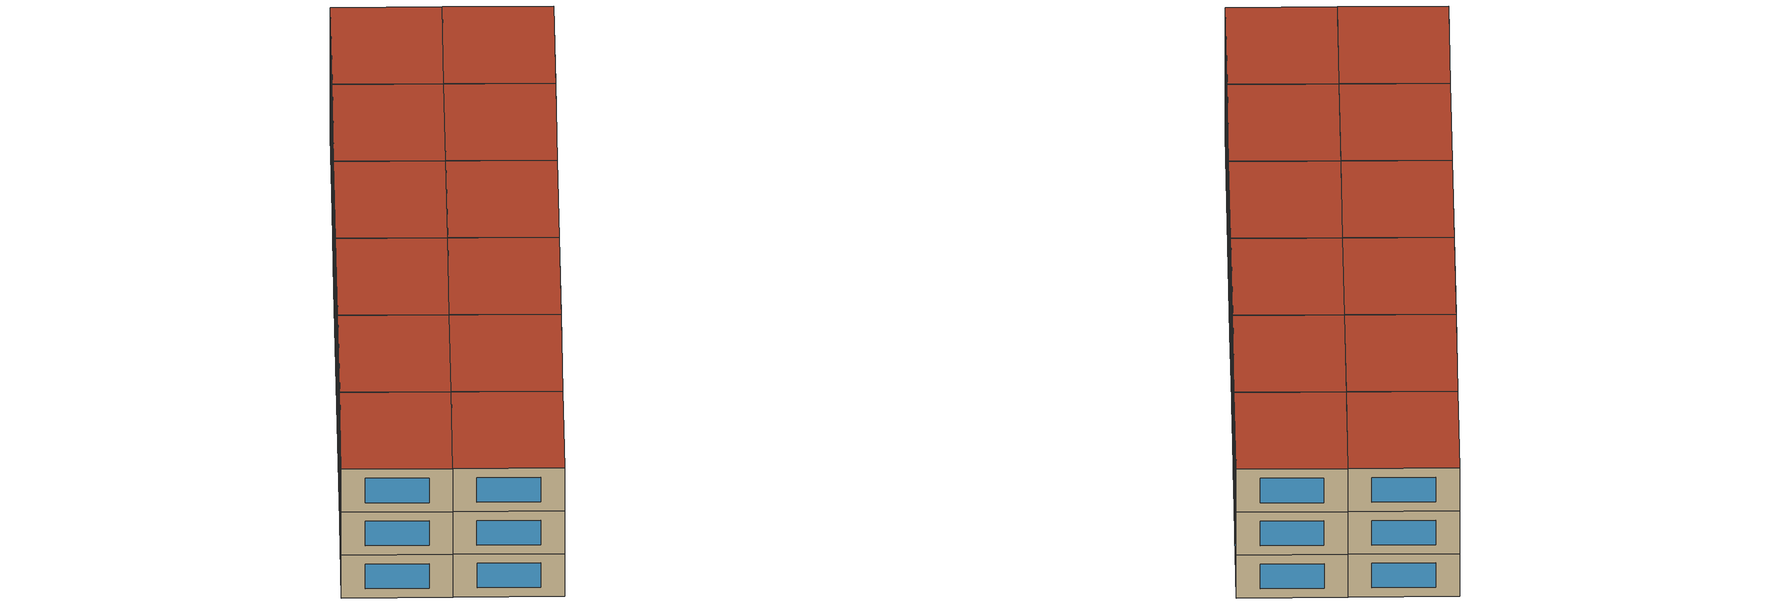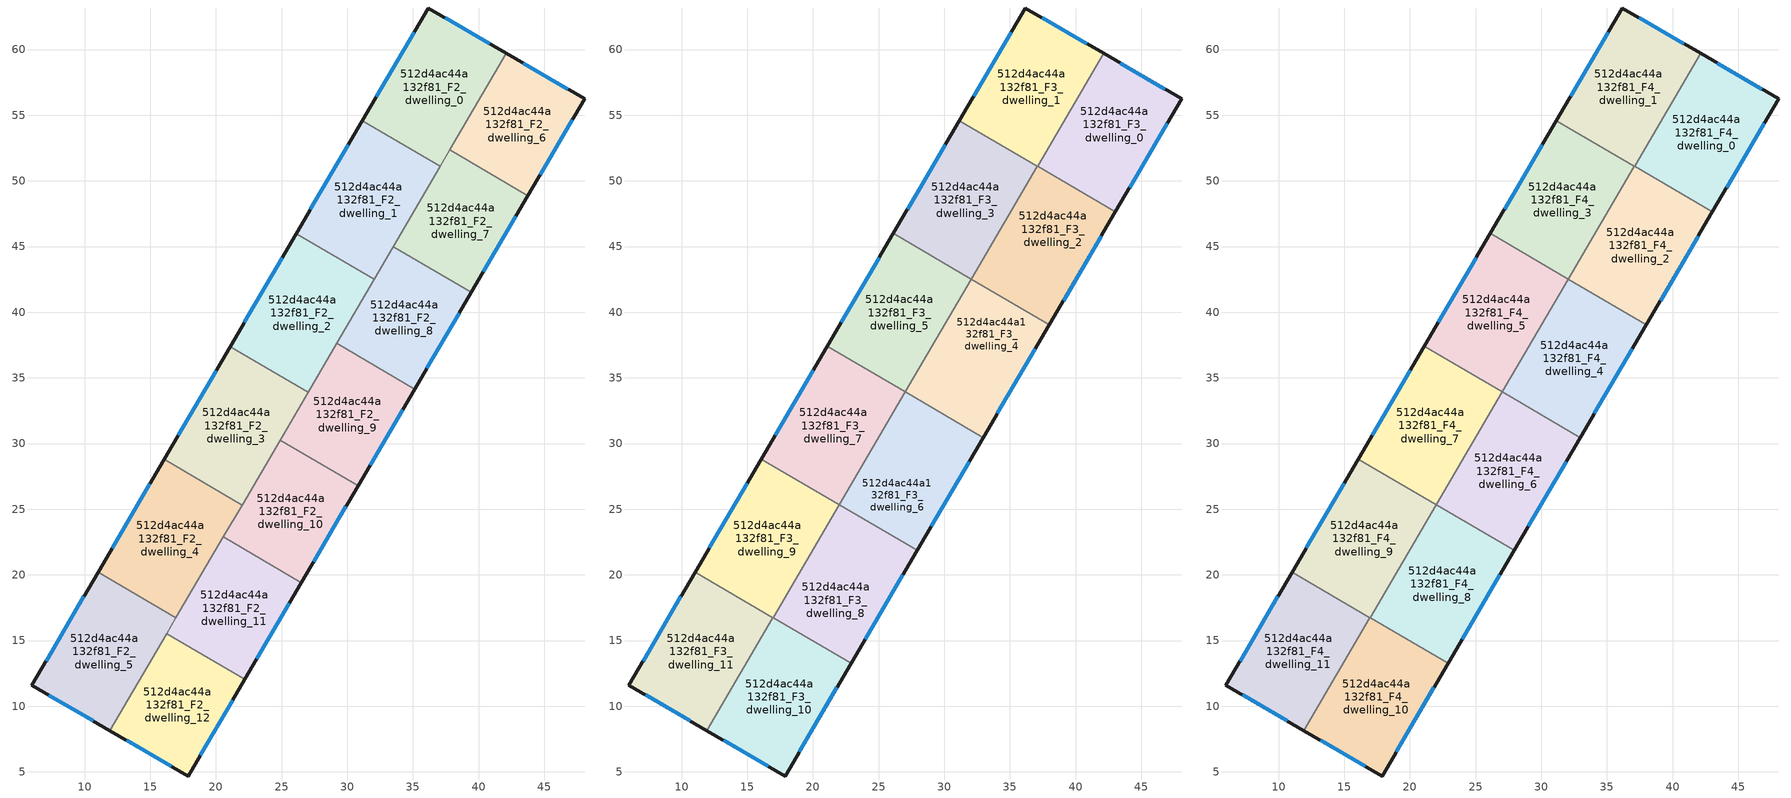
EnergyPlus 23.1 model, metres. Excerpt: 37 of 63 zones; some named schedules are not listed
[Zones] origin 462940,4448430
512d4ac44a132f81_F2_dwelling_0
 floor to 512d4ac44a132f81_F1_dwelling_0 (EU_floor_Construction): 42.12,59.7 37.08,51.1 31.14,54.58 36.17,63.16 z6
 wall outside (EU_wall_Construction): 42.12,59.7 36.17,63.16 31.14,54.58 z6:9
 wall to 512d4ac44a132f81_F2_dwelling_1 (EU_wall_Construction): 31.14,54.58 37.08,51.1 z6:9
 wall to 512d4ac44a132f81_F2_dwelling_6 (EU_wall_Construction): 37.81,52.35 42.12,59.7 z6:9
 wall to 512d4ac44a132f81_F2_dwelling_7 (EU_wall_Construction): 37.08,51.1 37.81,52.35 z6:9
 window (EU_Window_Construction): 35.09,61.32 32.22,56.41 / 40.84,60.44 37.44,62.42 z6.64:8.36
512d4ac44a132f81_F2_dwelling_1
 floor to 512d4ac44a132f81_F1_dwelling_1 (EU_floor_Construction): 37.08,51.1 32.05,42.51 26.11,45.98 31.14,54.58 z6
 wall outside (EU_wall_Construction): 31.14,54.58 26.11,45.98 z6:9
 wall to 512d4ac44a132f81_F2_dwelling_2 (EU_wall_Construction): 26.11,45.98 32.05,42.51 z6:9
 wall to 512d4ac44a132f81_F2_dwelling_7 (EU_wall_Construction): 33.5,44.99 37.08,51.1 z6:9
 wall to 512d4ac44a132f81_F2_dwelling_8 (EU_wall_Construction): 32.05,42.51 33.5,44.99 z6:9
 window (EU_Window_Construction): 30.07,52.74 27.19,47.82 z6.64:8.36
512d4ac44a132f81_F2_dwelling_10
 floor to 512d4ac44a132f81_F1_dwelling_10 (EU_floor_Construction): 30.82,26.79 26.5,19.42 20.57,22.89 24.88,30.26 z6
 wall outside (EU_wall_Construction): 26.5,19.42 30.82,26.79 z6:9
 wall to 512d4ac44a132f81_F2_dwelling_9 (EU_wall_Construction): 30.82,26.79 24.88,30.26 z6:9
 wall to 512d4ac44a132f81_F2_dwelling_11 (EU_wall_Construction): 20.57,22.89 26.5,19.42 z6:9
 wall to 512d4ac44a132f81_F2_dwelling_3 (EU_wall_Construction): 24.88,30.26 21.99,25.32 z6:9
 wall to 512d4ac44a132f81_F2_dwelling_4 (EU_wall_Construction): 21.99,25.32 20.57,22.89 z6:9
 window (EU_Window_Construction): 27.43,21 29.89,25.21 z6.64:8.36
512d4ac44a132f81_F2_dwelling_11
 floor to 512d4ac44a132f81_F1_dwelling_11 (EU_floor_Construction): 26.5,19.42 22.19,12.05 16.25,15.52 20.57,22.89 z6
 wall outside (EU_wall_Construction): 22.19,12.05 26.5,19.42 z6:9
 wall to 512d4ac44a132f81_F2_dwelling_12 (EU_wall_Construction): 16.25,15.52 22.19,12.05 z6:9
 wall to 512d4ac44a132f81_F2_dwelling_4 (EU_wall_Construction): 20.57,22.89 16.96,16.72 z6:9
 wall to 512d4ac44a132f81_F2_dwelling_5 (EU_wall_Construction): 16.96,16.72 16.25,15.52 z6:9
 window (EU_Window_Construction): 23.11,13.63 25.58,17.84 z6.64:8.36
 ceiling adiabatic (EU_roof_Construction): 22.19,12.05 22.9,13.27 16.97,16.74 16.25,15.52 z9
512d4ac44a132f81_F2_dwelling_12
 floor to 512d4ac44a132f81_F1_dwelling_12 (EU_floor_Construction): 22.19,12.05 17.88,4.69 11.93,8.14 16.25,15.52 z6
 wall outside (EU_wall_Construction): 11.93,8.14 17.88,4.69 22.19,12.05 z6:9
 wall to 512d4ac44a132f81_F2_dwelling_5 (EU_wall_Construction): 16.25,15.52 11.93,8.14 z6:9
 window (EU_Window_Construction): 18.8,6.27 21.26,10.47 / 13.21,7.4 16.6,5.43 z6.64:8.36
 ceiling adiabatic (EU_roof_Construction): 17.88,4.69 22.19,12.05 16.25,15.52 11.93,8.14 z9
512d4ac44a132f81_F2_dwelling_2
 floor to 512d4ac44a132f81_F1_dwelling_2 (EU_floor_Construction): 32.05,42.51 27.02,33.91 21.08,37.39 26.11,45.98 z6
 wall outside (EU_wall_Construction): 26.11,45.98 21.08,37.39 z6:9
 wall to 512d4ac44a132f81_F2_dwelling_3 (EU_wall_Construction): 21.08,37.39 27.02,33.91 z6:9
 wall to 512d4ac44a132f81_F2_dwelling_8 (EU_wall_Construction): 29.19,37.63 32.05,42.51 z6:9
 wall to 512d4ac44a132f81_F2_dwelling_9 (EU_wall_Construction): 27.02,33.91 29.19,37.63 z6:9
 window (EU_Window_Construction): 25.03,44.14 22.16,39.23 z6.64:8.36
512d4ac44a132f81_F2_dwelling_3
 floor to 512d4ac44a132f81_F1_dwelling_3 (EU_floor_Construction): 27.02,33.91 21.99,25.32 16.05,28.79 21.08,37.39 z6
 wall outside (EU_wall_Construction): 21.08,37.39 16.05,28.79 z6:9
 wall to 512d4ac44a132f81_F2_dwelling_4 (EU_wall_Construction): 16.05,28.79 21.99,25.32 z6:9
 wall to 512d4ac44a132f81_F2_dwelling_9 (EU_wall_Construction): 24.88,30.26 27.02,33.91 z6:9
 window (EU_Window_Construction): 20,35.55 17.13,30.63 z6.64:8.36
 ceiling adiabatic (EU_roof_Construction): 21.99,25.32 22,25.33 16.06,28.81 16.05,28.79 z9
512d4ac44a132f81_F2_dwelling_4
 floor to 512d4ac44a132f81_F1_dwelling_4 (EU_floor_Construction): 21.99,25.32 16.96,16.72 11.02,20.2 16.05,28.79 z6
 wall outside (EU_wall_Construction): 16.05,28.79 11.02,20.2 z6:9
 wall to 512d4ac44a132f81_F2_dwelling_5 (EU_wall_Construction): 11.02,20.2 16.96,16.72 z6:9
 window (EU_Window_Construction): 14.97,26.95 12.1,22.04 z6.64:8.36
 ceiling adiabatic (EU_roof_Construction): 16.97,16.74 21.99,25.32 16.05,28.79 11.03,20.21 z9
512d4ac44a132f81_F2_dwelling_5
 floor to 512d4ac44a132f81_F1_dwelling_5 (EU_floor_Construction): 16.96,16.72 11.93,8.14 5.98,11.59 11.02,20.2 z6
 wall outside (EU_wall_Construction): 11.02,20.2 5.98,11.59 11.93,8.14 z6:9
 window (EU_Window_Construction): 7.26,10.85 10.66,8.88 / 9.94,18.36 7.06,13.44 z6.64:8.36
512d4ac44a132f81_F2_dwelling_6
 floor to 512d4ac44a132f81_F1_dwelling_6 (EU_floor_Construction): 48.07,56.24 43.76,48.88 37.81,52.35 42.12,59.7 z6
 wall outside (EU_wall_Construction): 43.76,48.88 48.07,56.24 42.12,59.7 z6:9
 wall to 512d4ac44a132f81_F2_dwelling_7 (EU_wall_Construction): 37.81,52.35 43.76,48.88 z6:9
 window (EU_Window_Construction): 46.79,56.98 43.39,58.96 / 44.68,50.45 47.15,54.66 z6.64:8.36
 ceiling adiabatic (EU_roof_Construction): 43.76,48.88 48.07,56.24 42.12,59.7 37.81,52.35 z9
512d4ac44a132f81_F2_dwelling_7
 floor to 512d4ac44a132f81_F1_dwelling_7 (EU_floor_Construction): 43.76,48.88 39.44,41.51 33.5,44.99 37.81,52.35 z6
 wall outside (EU_wall_Construction): 39.44,41.51 43.76,48.88 z6:9
 wall to 512d4ac44a132f81_F2_dwelling_8 (EU_wall_Construction): 33.5,44.99 39.44,41.51 z6:9
 window (EU_Window_Construction): 40.37,43.09 42.83,47.3 z6.64:8.36
512d4ac44a132f81_F2_dwelling_8
 floor to 512d4ac44a132f81_F1_dwelling_8 (EU_floor_Construction): 39.44,41.51 35.13,34.15 29.19,37.63 33.5,44.99 z6
 wall outside (EU_wall_Construction): 35.13,34.15 39.44,41.51 z6:9
 wall to 512d4ac44a132f81_F2_dwelling_9 (EU_wall_Construction): 29.19,37.63 35.13,34.15 z6:9
 window (EU_Window_Construction): 36.06,35.73 38.52,39.94 z6.64:8.36
 ceiling adiabatic (EU_roof_Construction): 35.13,34.15 38,39.05 32.06,42.52 33.5,44.99 29.19,37.63 z9
512d4ac44a132f81_F2_dwelling_9
 floor to 512d4ac44a132f81_F1_dwelling_9 (EU_floor_Construction): 35.13,34.15 30.82,26.79 24.88,30.26 29.19,37.63 z6
 wall outside (EU_wall_Construction): 30.82,26.79 35.13,34.15 z6:9
 window (EU_Window_Construction): 31.74,28.36 34.21,32.57 z6.64:8.36
512d4ac44a132f81_F3_dwelling_0
 floor adiabatic (EU_floor_Construction): 48.07,56.24 43.75,48.88 37.82,52.35 42.12,59.7 z9
 floor to 512d4ac44a132f81_F2_dwelling_7 (EU_floor_Construction): 43.75,48.88 43.03,47.64 37.1,51.11 37.82,52.35 z9
 wall outside (EU_wall_Construction): 43.03,47.64 48.07,56.24 42.12,59.7 z9:12
 wall to 512d4ac44a132f81_F3_dwelling_1 (EU_wall_Construction): 42.12,59.7 37.1,51.11 z9:12
 wall to 512d4ac44a132f81_F3_dwelling_2 (EU_wall_Construction): 37.1,51.11 43.03,47.64 z9:12
 window (EU_Window_Construction): 46.8,56.98 43.4,58.96 / 44.11,49.48 46.99,54.4 z9.64:11.36
512d4ac44a132f81_F3_dwelling_1
 floor to 512d4ac44a132f81_F2_dwelling_0 (EU_floor_Construction): 42.12,59.7 37.09,51.11 31.15,54.59 36.17,63.16 z9
 wall outside (EU_wall_Construction): 42.12,59.7 36.17,63.16 31.15,54.59 z9:12
 wall to 512d4ac44a132f81_F3_dwelling_3 (EU_wall_Construction): 31.15,54.59 37.09,51.11 z9:12
 window (EU_Window_Construction): 40.85,60.44 37.44,62.42 / 35.09,61.32 32.23,56.43 z9.64:11.36
512d4ac44a132f81_F3_dwelling_10
 floor to 512d4ac44a132f81_F2_dwelling_5 (EU_floor_Construction): 16.96,16.72 11.93,8.14 11.92,8.15 16.95,16.73 z9
 floor adiabatic (EU_floor_Construction): 22.9,13.26 17.88,4.69 11.93,8.14 16.96,16.72 16.95,16.73 16.96,16.74 z9
 wall outside (EU_wall_Construction): 11.92,8.15 17.88,4.69 22.9,13.26 z9:12
 wall to 512d4ac44a132f81_F3_dwelling_11 (EU_wall_Construction): 16.96,16.74 11.92,8.15 z9:12
 wall to 512d4ac44a132f81_F3_dwelling_8 (EU_wall_Construction): 22.9,13.26 16.97,16.74 z9:12
 window (EU_Window_Construction): 18.95,6.53 21.82,11.43 / 13.2,7.41 16.6,5.43 z9.64:11.36
512d4ac44a132f81_F3_dwelling_11
 floor to 512d4ac44a132f81_F2_dwelling_5 (EU_floor_Construction): 16.95,16.73 11.92,8.15 5.98,11.59 11.02,20.2 z9
 floor to 512d4ac44a132f81_F2_dwelling_4 (EU_floor_Construction): 16.96,16.74 16.95,16.73 11.02,20.2 11.03,20.21 z9
 wall outside (EU_wall_Construction): 11.03,20.21 5.98,11.59 11.92,8.15 z9:12
 wall to 512d4ac44a132f81_F3_dwelling_9 (EU_wall_Construction): 16.96,16.74 11.03,20.21 z9:12
 window (EU_Window_Construction): 7.26,10.86 10.65,8.88 / 9.95,18.37 7.06,13.44 z9.64:11.36
512d4ac44a132f81_F3_dwelling_2
 floor to 512d4ac44a132f81_F2_dwelling_7 (EU_floor_Construction): 43.03,47.64 39.44,41.51 33.51,44.99 37.09,51.11 z9
 floor to 512d4ac44a132f81_F2_dwelling_8 (EU_floor_Construction): 39.44,41.51 38,39.05 32.06,42.52 33.51,44.99 z9
 wall outside (EU_wall_Construction): 38,39.04 43.03,47.64 z9:12
 wall to 512d4ac44a132f81_F3_dwelling_4 (EU_wall_Construction): 32.06,42.52 38,39.04 z9:12
 wall to 512d4ac44a132f81_F3_dwelling_3 (EU_wall_Construction): 37.09,51.11 32.06,42.52 z9:12
 window (EU_Window_Construction): 39.08,40.89 41.95,45.8 z9.64:11.36
512d4ac44a132f81_F3_dwelling_3
 floor to 512d4ac44a132f81_F2_dwelling_1 (EU_floor_Construction): 37.08,51.1 32.06,42.52 26.12,46 31.14,54.58 z9
 floor to 512d4ac44a132f81_F2_dwelling_0 (EU_floor_Construction): 37.09,51.11 37.08,51.1 31.14,54.58 31.15,54.59 z9
 wall outside (EU_wall_Construction): 31.15,54.59 26.12,46 z9:12
 wall to 512d4ac44a132f81_F3_dwelling_5 (EU_wall_Construction): 26.12,46 32.06,42.52 z9:12
 window (EU_Window_Construction): 30.07,52.75 27.2,47.84 z9.64:11.36
512d4ac44a132f81_F3_dwelling_4
 floor to 512d4ac44a132f81_F2_dwelling_9 (EU_floor_Construction): 35.13,34.15 32.97,30.45 27.03,33.93 29.19,37.63 z9
 floor adiabatic (EU_floor_Construction): 38,39.04 35.13,34.15 29.19,37.63 32.06,42.52 z9
 wall outside (EU_wall_Construction): 32.97,30.45 38,39.04 z9:12
 wall to 512d4ac44a132f81_F3_dwelling_6 (EU_wall_Construction): 27.03,33.93 32.97,30.45 z9:12
 wall to 512d4ac44a132f81_F3_dwelling_5 (EU_wall_Construction): 32.06,42.52 27.03,33.93 z9:12
 window (EU_Window_Construction): 34.04,32.29 36.92,37.2 z9.64:11.36
512d4ac44a132f81_F3_dwelling_5
 floor to 512d4ac44a132f81_F2_dwelling_2 (EU_floor_Construction): 32.05,42.51 27.03,33.93 21.09,37.4 26.11,45.98 z9
 floor to 512d4ac44a132f81_F2_dwelling_1 (EU_floor_Construction): 32.06,42.52 32.05,42.51 26.11,45.98 26.12,46 z9
 wall outside (EU_wall_Construction): 26.12,46 21.09,37.4 z9:12
 wall to 512d4ac44a132f81_F3_dwelling_7 (EU_wall_Construction): 21.09,37.4 27.03,33.93 z9:12
 window (EU_Window_Construction): 25.04,44.16 22.17,39.24 z9.64:11.36
512d4ac44a132f81_F3_dwelling_6
 floor to 512d4ac44a132f81_F2_dwelling_10 (EU_floor_Construction): 30.82,26.79 27.93,21.86 22,25.33 24.88,30.26 z9
 floor to 512d4ac44a132f81_F2_dwelling_9 (EU_floor_Construction): 32.97,30.45 30.82,26.79 24.88,30.26 27.03,33.93 z9
 wall outside (EU_wall_Construction): 27.93,21.86 32.97,30.45 z9:12
 wall to 512d4ac44a132f81_F3_dwelling_7 (EU_wall_Construction): 27.03,33.93 22,25.33 z9:12
 wall to 512d4ac44a132f81_F3_dwelling_8 (EU_wall_Construction): 22,25.33 27.93,21.86 z9:12
 window (EU_Window_Construction): 29.01,23.7 31.89,28.61 z9.64:11.36
512d4ac44a132f81_F3_dwelling_7
 floor to 512d4ac44a132f81_F2_dwelling_3 (EU_floor_Construction): 27.02,33.91 22,25.33 16.06,28.81 21.08,37.39 z9
 floor to 512d4ac44a132f81_F2_dwelling_2 (EU_floor_Construction): 27.03,33.93 27.02,33.91 21.08,37.39 21.09,37.4 z9
 wall outside (EU_wall_Construction): 21.09,37.4 16.06,28.81 z9:12
 wall to 512d4ac44a132f81_F3_dwelling_9 (EU_wall_Construction): 16.06,28.81 22,25.33 z9:12
 window (EU_Window_Construction): 20.01,35.56 17.14,30.65 z9.64:11.36
512d4ac44a132f81_F3_dwelling_8
 floor to 512d4ac44a132f81_F2_dwelling_11 (EU_floor_Construction): 26.5,19.42 22.9,13.27 16.97,16.74 20.57,22.89 z9
 floor to 512d4ac44a132f81_F2_dwelling_10 (EU_floor_Construction): 27.93,21.86 26.5,19.42 20.57,22.89 22,25.33 z9
 wall outside (EU_wall_Construction): 22.9,13.26 27.93,21.86 z9:12
 wall to 512d4ac44a132f81_F3_dwelling_9 (EU_wall_Construction): 22,25.33 16.97,16.74 z9:12
 window (EU_Window_Construction): 23.98,15.11 26.85,20.02 z9.64:11.36
512d4ac44a132f81_F3_dwelling_9
 floor adiabatic (EU_floor_Construction): 22,25.33 16.97,16.74 11.03,20.21 16.06,28.81 z9
 wall outside (EU_wall_Construction): 16.06,28.81 11.03,20.21 z9:12
 window (EU_Window_Construction): 14.98,26.97 12.11,22.05 z9.64:11.36
512d4ac44a132f81_F4_dwelling_0
 floor to 512d4ac44a132f81_F3_dwelling_0 (EU_floor_Construction): 48.07,56.24 43.03,47.64 37.1,51.11 42.12,59.7 z12
 wall outside (EU_wall_Construction): 43.03,47.64 48.07,56.24 42.12,59.7 z12:15
 wall to 512d4ac44a132f81_F4_dwelling_1 (EU_wall_Construction): 42.12,59.7 37.1,51.11 z12:15
 wall to 512d4ac44a132f81_F4_dwelling_2 (EU_wall_Construction): 37.1,51.11 43.03,47.64 z12:15
 window (EU_Window_Construction): 46.8,56.98 43.4,58.96 / 44.11,49.48 46.99,54.4 z12.64:14.36
 roof outside (EU_roof_Construction): 43.03,47.64 48.07,56.24 42.12,59.7 37.1,51.11 z15
512d4ac44a132f81_F4_dwelling_1
 floor to 512d4ac44a132f81_F3_dwelling_1 (EU_floor_Construction): 42.12,59.7 37.1,51.11 31.15,54.59 36.17,63.16 z12
 wall outside (EU_wall_Construction): 42.12,59.7 36.17,63.16 31.15,54.59 z12:15
 wall to 512d4ac44a132f81_F4_dwelling_3 (EU_wall_Construction): 31.15,54.59 37.09,51.11 z12:15
 window (EU_Window_Construction): 40.85,60.44 37.44,62.42 / 35.09,61.32 32.23,56.43 z12.64:14.36
 roof outside (EU_roof_Construction): 37.1,51.11 42.12,59.7 36.17,63.16 31.15,54.59 z15
512d4ac44a132f81_F4_dwelling_10
 floor to 512d4ac44a132f81_F3_dwelling_10 (EU_floor_Construction): 22.9,13.26 17.88,4.69 11.92,8.15 16.96,16.74 z12
 wall outside (EU_wall_Construction): 11.92,8.15 17.88,4.69 22.9,13.26 z12:15
 wall to 512d4ac44a132f81_F4_dwelling_11 (EU_wall_Construction): 16.96,16.74 11.92,8.15 z12:15
 wall to 512d4ac44a132f81_F4_dwelling_8 (EU_wall_Construction): 22.9,13.26 16.97,16.74 z12:15
 window (EU_Window_Construction): 18.95,6.53 21.82,11.43 / 13.2,7.41 16.6,5.43 z12.64:14.36
 roof outside (EU_roof_Construction): 17.88,4.69 22.9,13.26 16.96,16.74 11.92,8.15 z15
512d4ac44a132f81_F4_dwelling_11
 floor to 512d4ac44a132f81_F3_dwelling_11 (EU_floor_Construction): 16.96,16.74 11.92,8.15 5.98,11.59 11.03,20.21 z12
 wall outside (EU_wall_Construction): 11.03,20.21 5.98,11.59 11.92,8.15 z12:15
 wall to 512d4ac44a132f81_F4_dwelling_9 (EU_wall_Construction): 16.96,16.74 11.03,20.21 z12:15
 window (EU_Window_Construction): 7.26,10.86 10.65,8.88 / 9.95,18.37 7.06,13.44 z12.64:14.36
 roof outside (EU_roof_Construction): 11.92,8.15 16.96,16.74 11.03,20.21 5.98,11.59 z15
512d4ac44a132f81_F4_dwelling_2
 floor to 512d4ac44a132f81_F3_dwelling_2 (EU_floor_Construction): 43.03,47.64 38,39.04 32.06,42.52 37.09,51.11 z12
 wall outside (EU_wall_Construction): 38,39.04 43.03,47.64 z12:15
 wall to 512d4ac44a132f81_F4_dwelling_4 (EU_wall_Construction): 32.06,42.52 38,39.04 z12:15
 wall to 512d4ac44a132f81_F4_dwelling_3 (EU_wall_Construction): 37.09,51.11 32.06,42.52 z12:15
 window (EU_Window_Construction): 39.08,40.89 41.95,45.8 z12.64:14.36
 roof outside (EU_roof_Construction): 38,39.04 43.03,47.64 37.09,51.11 32.06,42.52 z15
512d4ac44a132f81_F4_dwelling_3
 floor to 512d4ac44a132f81_F3_dwelling_3 (EU_floor_Construction): 37.09,51.11 32.06,42.52 26.12,46 31.15,54.59 z12
 wall outside (EU_wall_Construction): 31.15,54.59 26.12,46 z12:15
 wall to 512d4ac44a132f81_F4_dwelling_5 (EU_wall_Construction): 26.12,46 32.06,42.52 z12:15
 window (EU_Window_Construction): 30.07,52.75 27.2,47.84 z12.64:14.36
 roof outside (EU_roof_Construction): 32.06,42.52 37.09,51.11 31.15,54.59 26.12,46 z15
512d4ac44a132f81_F4_dwelling_4
 floor to 512d4ac44a132f81_F3_dwelling_4 (EU_floor_Construction): 38,39.04 32.97,30.45 27.03,33.93 32.06,42.52 z12
 wall outside (EU_wall_Construction): 32.97,30.45 38,39.04 z12:15
 wall to 512d4ac44a132f81_F4_dwelling_6 (EU_wall_Construction): 27.03,33.93 32.97,30.45 z12:15
 wall to 512d4ac44a132f81_F4_dwelling_5 (EU_wall_Construction): 32.06,42.52 27.03,33.93 z12:15
 window (EU_Window_Construction): 34.04,32.29 36.92,37.2 z12.64:14.36
 roof outside (EU_roof_Construction): 32.97,30.45 38,39.04 32.06,42.52 27.03,33.93 z15
512d4ac44a132f81_F4_dwelling_5
 floor to 512d4ac44a132f81_F3_dwelling_5 (EU_floor_Construction): 32.06,42.52 27.03,33.93 21.09,37.4 26.12,46 z12
 wall outside (EU_wall_Construction): 26.12,46 21.09,37.4 z12:15
 wall to 512d4ac44a132f81_F4_dwelling_7 (EU_wall_Construction): 21.09,37.4 27.03,33.93 z12:15
 window (EU_Window_Construction): 25.04,44.16 22.17,39.24 z12.64:14.36
 roof outside (EU_roof_Construction): 27.03,33.93 32.06,42.52 26.12,46 21.09,37.4 z15
512d4ac44a132f81_F4_dwelling_6
 floor to 512d4ac44a132f81_F3_dwelling_6 (EU_floor_Construction): 32.97,30.45 27.93,21.86 22,25.33 27.03,33.93 z12
 wall outside (EU_wall_Construction): 27.93,21.86 32.97,30.45 z12:15
 wall to 512d4ac44a132f81_F4_dwelling_7 (EU_wall_Construction): 27.03,33.93 22,25.33 z12:15
 wall to 512d4ac44a132f81_F4_dwelling_8 (EU_wall_Construction): 22,25.33 27.93,21.86 z12:15
 window (EU_Window_Construction): 29.01,23.7 31.89,28.61 z12.64:14.36
 roof outside (EU_roof_Construction): 27.93,21.86 32.97,30.45 27.03,33.93 22,25.33 z15
512d4ac44a132f81_F4_dwelling_7
 floor to 512d4ac44a132f81_F3_dwelling_7 (EU_floor_Construction): 27.03,33.93 22,25.33 16.06,28.81 21.09,37.4 z12
 wall outside (EU_wall_Construction): 21.09,37.4 16.06,28.81 z12:15
 wall to 512d4ac44a132f81_F4_dwelling_9 (EU_wall_Construction): 16.06,28.81 22,25.33 z12:15
 window (EU_Window_Construction): 20.01,35.56 17.14,30.65 z12.64:14.36
 roof outside (EU_roof_Construction): 22,25.33 27.03,33.93 21.09,37.4 16.06,28.81 z15
512d4ac44a132f81_F4_dwelling_8
 floor to 512d4ac44a132f81_F3_dwelling_8 (EU_floor_Construction): 27.93,21.86 22.9,13.26 16.97,16.74 22,25.33 z12
 wall outside (EU_wall_Construction): 22.9,13.26 27.93,21.86 z12:15
 wall to 512d4ac44a132f81_F4_dwelling_9 (EU_wall_Construction): 22,25.33 16.97,16.74 z12:15
 window (EU_Window_Construction): 23.98,15.11 26.85,20.02 z12.64:14.36
 roof outside (EU_roof_Construction): 22.9,13.26 27.93,21.86 22,25.33 16.97,16.74 z15
512d4ac44a132f81_F4_dwelling_9
 floor to 512d4ac44a132f81_F3_dwelling_9 (EU_floor_Construction): 22,25.33 16.97,16.74 11.03,20.21 16.06,28.81 z12
 wall outside (EU_wall_Construction): 16.06,28.81 11.03,20.21 z12:15
 window (EU_Window_Construction): 14.98,26.97 12.11,22.05 z12.64:14.36
 roof outside (EU_roof_Construction): 16.97,16.74 22,25.33 16.06,28.81 11.03,20.21 z15
[Building]
EU S2 Campaign: North Axis=0; Terrain=City; Solar Distribution=FullExterior
[Site:Location]
Yerevan-Zvartnots.Intl.AP: Latitude=40.15; Longitude=44.383; Time Zone=4; Elevation=854
[SizingPeriod:WeatherFileDays]
AnnualSizingPeriod: Begin Month=1; Begin Day of Month=1; End Month=12; End Day of Month=31; Day of Week for Start Day=Monday; Use Weather File Daylight Saving Period=No; Use Weather File Rain and Snow Indicators=No
[MATERIAL]
EU_InternalMass_Material: Roughness=MediumRough; Thickness=0.1; Conductivity=1; Density=1800; Specific Heat=900; Thermal Absorptance=0.9; Solar Absorptance=0.7; Visible Absorptance=0.7
[MATERIAL:NOMASS] Roughness=MediumRough; Thermal Absorptance=0.9; Solar Absorptance=0.7; Visible Absorptance=0.7
Name | Thermal Resistance
EU_wall_NoMass | 1.05043
EU_roof_NoMass | 1.45357
EU_floor_NoMass | 0.478065
[WINDOWMATERIAL:SIMPLEGLAZINGSYSTEM]
EU_Window_SimpleGlazing: UFactor=2.5566; Solar Heat Gain Coefficient=0.75; Visible Transmittance=0.75
[CONSTRUCTION]
EU_wall_Construction: EU_wall_NoMass
EU_roof_Construction: EU_roof_NoMass
EU_floor_Construction: EU_floor_NoMass
EU_Window_Construction: EU_Window_SimpleGlazing
EU_InternalMass_Construction: EU_InternalMass_Material
[ZONE] Type=1; Multiplier=1; Ceiling Height=autocalculate; Floor Area=autocalculate; Part of Total Floor Area=Yes
Name | Volume
512d4ac44a132f81_F2_dwelling_0 | 205.533
512d4ac44a132f81_F3_dwelling_0; 512d4ac44a132f81_F4_dwelling_0; 512d4ac44a132f81_F3_dwelling_10; 512d4ac44a132f81_F4_dwelling_10 | 205.538
512d4ac44a132f81_F2_dwelling_1; 512d4ac44a132f81_F3_dwelling_4; 512d4ac44a132f81_F4_dwelling_4 | 205.515
512d4ac44a132f81_F3_dwelling_1; 512d4ac44a132f81_F4_dwelling_1 | 205.483
512d4ac44a132f81_F2_dwelling_10 | 176.165
512d4ac44a132f81_F2_dwelling_11 | 176.19
512d4ac44a132f81_F3_dwelling_11; 512d4ac44a132f81_F4_dwelling_11 | 205.529
512d4ac44a132f81_F2_dwelling_12; 512d4ac44a132f81_F2_dwelling_6 | 176.173
512d4ac44a132f81_F2_dwelling_2 | 205.523
512d4ac44a132f81_F3_dwelling_2; 512d4ac44a132f81_F4_dwelling_2 | 205.527
512d4ac44a132f81_F2_dwelling_3 | 205.498
512d4ac44a132f81_F3_dwelling_3; 512d4ac44a132f81_F4_dwelling_3 | 205.536
512d4ac44a132f81_F2_dwelling_4 | 205.524
512d4ac44a132f81_F2_dwelling_5 | 205.52
512d4ac44a132f81_F3_dwelling_5; 512d4ac44a132f81_F4_dwelling_5 | 205.547
512d4ac44a132f81_F3_dwelling_6; 512d4ac44a132f81_F4_dwelling_6 | 205.502
512d4ac44a132f81_F2_dwelling_7 | 176.15
512d4ac44a132f81_F3_dwelling_7; 512d4ac44a132f81_F4_dwelling_7 | 205.551
512d4ac44a132f81_F2_dwelling_8 | 176.157
512d4ac44a132f81_F3_dwelling_8; 512d4ac44a132f81_F4_dwelling_8 | 205.519
512d4ac44a132f81_F2_dwelling_9 | 176.178
512d4ac44a132f81_F3_dwelling_9; 512d4ac44a132f81_F4_dwelling_9 | 205.51
[INTERNALMASS] Construction=EU_InternalMass_Construction
Name | Zone or ZoneList | Surface Area
512d4ac44a132f81_F2_dwelling_0_EU_InternalMass | 512d4ac44a132f81_F2_dwelling_0 | 68.511
512d4ac44a132f81_F2_dwelling_1_EU_InternalMass | 512d4ac44a132f81_F2_dwelling_1 | 68.5049
512d4ac44a132f81_F2_dwelling_2_EU_InternalMass | 512d4ac44a132f81_F2_dwelling_2 | 68.5078
512d4ac44a132f81_F2_dwelling_3_EU_InternalMass | 512d4ac44a132f81_F2_dwelling_3 | 68.4994
512d4ac44a132f81_F2_dwelling_4_EU_InternalMass | 512d4ac44a132f81_F2_dwelling_4 | 68.5078
512d4ac44a132f81_F2_dwelling_5_EU_InternalMass | 512d4ac44a132f81_F2_dwelling_5 | 68.5066
512d4ac44a132f81_F2_dwelling_6_EU_InternalMass | 512d4ac44a132f81_F2_dwelling_6 | 58.7244
512d4ac44a132f81_F2_dwelling_7_EU_InternalMass | 512d4ac44a132f81_F2_dwelling_7 | 58.7168
512d4ac44a132f81_F2_dwelling_8_EU_InternalMass | 512d4ac44a132f81_F2_dwelling_8 | 58.719
512d4ac44a132f81_F2_dwelling_9_EU_InternalMass | 512d4ac44a132f81_F2_dwelling_9 | 58.7259
512d4ac44a132f81_F2_dwelling_10_EU_InternalMass | 512d4ac44a132f81_F2_dwelling_10 | 58.7217
512d4ac44a132f81_F2_dwelling_11_EU_InternalMass | 512d4ac44a132f81_F2_dwelling_11 | 58.7301
512d4ac44a132f81_F2_dwelling_12_EU_InternalMass | 512d4ac44a132f81_F2_dwelling_12 | 58.7243
512d4ac44a132f81_F3_dwelling_0_EU_InternalMass | 512d4ac44a132f81_F3_dwelling_0 | 68.5106
512d4ac44a132f81_F3_dwelling_1_EU_InternalMass | 512d4ac44a132f81_F3_dwelling_1 | 68.4933
512d4ac44a132f81_F3_dwelling_2_EU_InternalMass | 512d4ac44a132f81_F3_dwelling_2 | 68.51
512d4ac44a132f81_F3_dwelling_3_EU_InternalMass | 512d4ac44a132f81_F3_dwelling_3 | 68.5122
512d4ac44a132f81_F3_dwelling_4_EU_InternalMass | 512d4ac44a132f81_F3_dwelling_4 | 68.5075
512d4ac44a132f81_F3_dwelling_5_EU_InternalMass | 512d4ac44a132f81_F3_dwelling_5 | 68.5083
512d4ac44a132f81_F3_dwelling_6_EU_InternalMass | 512d4ac44a132f81_F3_dwelling_6 | 68.5042
512d4ac44a132f81_F3_dwelling_7_EU_InternalMass | 512d4ac44a132f81_F3_dwelling_7 | 68.5099
512d4ac44a132f81_F3_dwelling_8_EU_InternalMass | 512d4ac44a132f81_F3_dwelling_8 | 68.5075
512d4ac44a132f81_F3_dwelling_9_EU_InternalMass | 512d4ac44a132f81_F3_dwelling_9 | 68.5039
512d4ac44a132f81_F3_dwelling_10_EU_InternalMass | 512d4ac44a132f81_F3_dwelling_10 | 68.5098
512d4ac44a132f81_F3_dwelling_11_EU_InternalMass | 512d4ac44a132f81_F3_dwelling_11 | 68.5095
512d4ac44a132f81_F4_dwelling_0_EU_InternalMass | 512d4ac44a132f81_F4_dwelling_0 | 68.5106
512d4ac44a132f81_F4_dwelling_1_EU_InternalMass | 512d4ac44a132f81_F4_dwelling_1 | 68.4933
512d4ac44a132f81_F4_dwelling_2_EU_InternalMass | 512d4ac44a132f81_F4_dwelling_2 | 68.51
512d4ac44a132f81_F4_dwelling_3_EU_InternalMass | 512d4ac44a132f81_F4_dwelling_3 | 68.5122
512d4ac44a132f81_F4_dwelling_4_EU_InternalMass | 512d4ac44a132f81_F4_dwelling_4 | 68.5075
512d4ac44a132f81_F4_dwelling_5_EU_InternalMass | 512d4ac44a132f81_F4_dwelling_5 | 68.5083
512d4ac44a132f81_F4_dwelling_6_EU_InternalMass | 512d4ac44a132f81_F4_dwelling_6 | 68.5042
512d4ac44a132f81_F4_dwelling_7_EU_InternalMass | 512d4ac44a132f81_F4_dwelling_7 | 68.5099
512d4ac44a132f81_F4_dwelling_8_EU_InternalMass | 512d4ac44a132f81_F4_dwelling_8 | 68.5075
512d4ac44a132f81_F4_dwelling_9_EU_InternalMass | 512d4ac44a132f81_F4_dwelling_9 | 68.5039
512d4ac44a132f81_F4_dwelling_10_EU_InternalMass | 512d4ac44a132f81_F4_dwelling_10 | 68.5098
512d4ac44a132f81_F4_dwelling_11_EU_InternalMass | 512d4ac44a132f81_F4_dwelling_11 | 68.5095
[OTHEREQUIPMENT] Fuel Type=Electricity; Design Level Calculation Method=Watts/Area; Power per Zone Floor Area=1; Fraction Latent=0; Fraction Radiant=0; Fraction Lost=0; Carbon Dioxide Generation Rate=0; EndUse Subcategory=EU_Step8_InternalGains
Name | Zone or ZoneList or Space or SpaceList | Schedule
EU_Step8_InternalGain_512d4ac44a132f81_F2_dwelling_0_f000 | 512d4ac44a132f81_F2_dwelling_0 | EU_Step8_GainSchedule_512d4ac44a132f81_F2_dwelling_0_f000
EU_Step8_InternalGain_512d4ac44a132f81_F2_dwelling_1_f000 | 512d4ac44a132f81_F2_dwelling_1 | EU_Step8_GainSchedule_512d4ac44a132f81_F2_dwelling_1_f000
EU_Step8_InternalGain_512d4ac44a132f81_F2_dwelling_2_f000 | 512d4ac44a132f81_F2_dwelling_2 | EU_Step8_GainSchedule_512d4ac44a132f81_F2_dwelling_2_f000
EU_Step8_InternalGain_512d4ac44a132f81_F2_dwelling_3_f000 | 512d4ac44a132f81_F2_dwelling_3 | EU_Step8_GainSchedule_512d4ac44a132f81_F2_dwelling_3_f000
EU_Step8_InternalGain_512d4ac44a132f81_F2_dwelling_4_f000 | 512d4ac44a132f81_F2_dwelling_4 | EU_Step8_GainSchedule_512d4ac44a132f81_F2_dwelling_4_f000
EU_Step8_InternalGain_512d4ac44a132f81_F2_dwelling_5_f000 | 512d4ac44a132f81_F2_dwelling_5 | EU_Step8_GainSchedule_512d4ac44a132f81_F2_dwelling_5_f000
EU_Step8_InternalGain_512d4ac44a132f81_F2_dwelling_6_f000 | 512d4ac44a132f81_F2_dwelling_6 | EU_Step8_GainSchedule_512d4ac44a132f81_F2_dwelling_6_f000
EU_Step8_InternalGain_512d4ac44a132f81_F2_dwelling_7_f000 | 512d4ac44a132f81_F2_dwelling_7 | EU_Step8_GainSchedule_512d4ac44a132f81_F2_dwelling_7_f000
EU_Step8_InternalGain_512d4ac44a132f81_F2_dwelling_8_f000 | 512d4ac44a132f81_F2_dwelling_8 | EU_Step8_GainSchedule_512d4ac44a132f81_F2_dwelling_8_f000
EU_Step8_InternalGain_512d4ac44a132f81_F2_dwelling_9_f000 | 512d4ac44a132f81_F2_dwelling_9 | EU_Step8_GainSchedule_512d4ac44a132f81_F2_dwelling_9_f000
EU_Step8_InternalGain_512d4ac44a132f81_F2_dwelling_10_f000 | 512d4ac44a132f81_F2_dwelling_10 | EU_Step8_GainSchedule_512d4ac44a132f81_F2_dwelling_10_f000
EU_Step8_InternalGain_512d4ac44a132f81_F2_dwelling_11_f000 | 512d4ac44a132f81_F2_dwelling_11 | EU_Step8_GainSchedule_512d4ac44a132f81_F2_dwelling_11_f000
EU_Step8_InternalGain_512d4ac44a132f81_F2_dwelling_12_f000 | 512d4ac44a132f81_F2_dwelling_12 | EU_Step8_GainSchedule_512d4ac44a132f81_F2_dwelling_12_f000
EU_Step8_InternalGain_512d4ac44a132f81_F3_dwelling_0_f000 | 512d4ac44a132f81_F3_dwelling_0 | EU_Step8_GainSchedule_512d4ac44a132f81_F3_dwelling_0_f000
EU_Step8_InternalGain_512d4ac44a132f81_F3_dwelling_1_f000 | 512d4ac44a132f81_F3_dwelling_1 | EU_Step8_GainSchedule_512d4ac44a132f81_F3_dwelling_1_f000
EU_Step8_InternalGain_512d4ac44a132f81_F3_dwelling_2_f000 | 512d4ac44a132f81_F3_dwelling_2 | EU_Step8_GainSchedule_512d4ac44a132f81_F3_dwelling_2_f000
EU_Step8_InternalGain_512d4ac44a132f81_F3_dwelling_3_f000 | 512d4ac44a132f81_F3_dwelling_3 | EU_Step8_GainSchedule_512d4ac44a132f81_F3_dwelling_3_f000
EU_Step8_InternalGain_512d4ac44a132f81_F3_dwelling_4_f000 | 512d4ac44a132f81_F3_dwelling_4 | EU_Step8_GainSchedule_512d4ac44a132f81_F3_dwelling_4_f000
EU_Step8_InternalGain_512d4ac44a132f81_F3_dwelling_5_f000 | 512d4ac44a132f81_F3_dwelling_5 | EU_Step8_GainSchedule_512d4ac44a132f81_F3_dwelling_5_f000
EU_Step8_InternalGain_512d4ac44a132f81_F3_dwelling_6_f000 | 512d4ac44a132f81_F3_dwelling_6 | EU_Step8_GainSchedule_512d4ac44a132f81_F3_dwelling_6_f000
EU_Step8_InternalGain_512d4ac44a132f81_F3_dwelling_7_f000 | 512d4ac44a132f81_F3_dwelling_7 | EU_Step8_GainSchedule_512d4ac44a132f81_F3_dwelling_7_f000
EU_Step8_InternalGain_512d4ac44a132f81_F3_dwelling_8_f000 | 512d4ac44a132f81_F3_dwelling_8 | EU_Step8_GainSchedule_512d4ac44a132f81_F3_dwelling_8_f000
EU_Step8_InternalGain_512d4ac44a132f81_F3_dwelling_9_f000 | 512d4ac44a132f81_F3_dwelling_9 | EU_Step8_GainSchedule_512d4ac44a132f81_F3_dwelling_9_f000
EU_Step8_InternalGain_512d4ac44a132f81_F3_dwelling_10_f000 | 512d4ac44a132f81_F3_dwelling_10 | EU_Step8_GainSchedule_512d4ac44a132f81_F3_dwelling_10_f000
EU_Step8_InternalGain_512d4ac44a132f81_F3_dwelling_11_f000 | 512d4ac44a132f81_F3_dwelling_11 | EU_Step8_GainSchedule_512d4ac44a132f81_F3_dwelling_11_f000
EU_Step8_InternalGain_512d4ac44a132f81_F4_dwelling_0_f000 | 512d4ac44a132f81_F4_dwelling_0 | EU_Step8_GainSchedule_512d4ac44a132f81_F4_dwelling_0_f000
EU_Step8_InternalGain_512d4ac44a132f81_F4_dwelling_1_f000 | 512d4ac44a132f81_F4_dwelling_1 | EU_Step8_GainSchedule_512d4ac44a132f81_F4_dwelling_1_f000
EU_Step8_InternalGain_512d4ac44a132f81_F4_dwelling_2_f000 | 512d4ac44a132f81_F4_dwelling_2 | EU_Step8_GainSchedule_512d4ac44a132f81_F4_dwelling_2_f000
EU_Step8_InternalGain_512d4ac44a132f81_F4_dwelling_3_f000 | 512d4ac44a132f81_F4_dwelling_3 | EU_Step8_GainSchedule_512d4ac44a132f81_F4_dwelling_3_f000
EU_Step8_InternalGain_512d4ac44a132f81_F4_dwelling_4_f000 | 512d4ac44a132f81_F4_dwelling_4 | EU_Step8_GainSchedule_512d4ac44a132f81_F4_dwelling_4_f000
EU_Step8_InternalGain_512d4ac44a132f81_F4_dwelling_5_f000 | 512d4ac44a132f81_F4_dwelling_5 | EU_Step8_GainSchedule_512d4ac44a132f81_F4_dwelling_5_f000
EU_Step8_InternalGain_512d4ac44a132f81_F4_dwelling_6_f000 | 512d4ac44a132f81_F4_dwelling_6 | EU_Step8_GainSchedule_512d4ac44a132f81_F4_dwelling_6_f000
EU_Step8_InternalGain_512d4ac44a132f81_F4_dwelling_7_f000 | 512d4ac44a132f81_F4_dwelling_7 | EU_Step8_GainSchedule_512d4ac44a132f81_F4_dwelling_7_f000
EU_Step8_InternalGain_512d4ac44a132f81_F4_dwelling_8_f000 | 512d4ac44a132f81_F4_dwelling_8 | EU_Step8_GainSchedule_512d4ac44a132f81_F4_dwelling_8_f000
EU_Step8_InternalGain_512d4ac44a132f81_F4_dwelling_9_f000 | 512d4ac44a132f81_F4_dwelling_9 | EU_Step8_GainSchedule_512d4ac44a132f81_F4_dwelling_9_f000
EU_Step8_InternalGain_512d4ac44a132f81_F4_dwelling_10_f000 | 512d4ac44a132f81_F4_dwelling_10 | EU_Step8_GainSchedule_512d4ac44a132f81_F4_dwelling_10_f000
EU_Step8_InternalGain_512d4ac44a132f81_F4_dwelling_11_f000 | 512d4ac44a132f81_F4_dwelling_11 | EU_Step8_GainSchedule_512d4ac44a132f81_F4_dwelling_11_f000
[ZONEVENTILATION:DESIGNFLOWRATE] Schedule=EU_AlwaysOn; Design Flow Rate Calculation Method=AirChanges/Hour; Air Changes per Hour=0.557805; Ventilation Type=Natural; Fan Pressure Rise=0; Fan Total Efficiency=1; Constant Term Coefficient=1; Temperature Term Coefficient=0; Velocity Term Coefficient=0; Velocity Squared Term Coefficient=0; Minimum Indoor Temperature=-100; Maximum Indoor Temperature=100; Delta Temperature=-100; Minimum Outdoor Temperature=-100; Maximum Outdoor Temperature=100; Maximum Wind Speed=40
Name | Zone or ZoneList or Space or SpaceList
EU_ConstantAir_512d4ac44a132f81_F2_dwelling_0 | 512d4ac44a132f81_F2_dwelling_0
EU_ConstantAir_512d4ac44a132f81_F2_dwelling_1 | 512d4ac44a132f81_F2_dwelling_1
EU_ConstantAir_512d4ac44a132f81_F2_dwelling_2 | 512d4ac44a132f81_F2_dwelling_2
EU_ConstantAir_512d4ac44a132f81_F2_dwelling_3 | 512d4ac44a132f81_F2_dwelling_3
EU_ConstantAir_512d4ac44a132f81_F2_dwelling_4 | 512d4ac44a132f81_F2_dwelling_4
EU_ConstantAir_512d4ac44a132f81_F2_dwelling_5 | 512d4ac44a132f81_F2_dwelling_5
EU_ConstantAir_512d4ac44a132f81_F2_dwelling_6 | 512d4ac44a132f81_F2_dwelling_6
EU_ConstantAir_512d4ac44a132f81_F2_dwelling_7 | 512d4ac44a132f81_F2_dwelling_7
EU_ConstantAir_512d4ac44a132f81_F2_dwelling_8 | 512d4ac44a132f81_F2_dwelling_8
EU_ConstantAir_512d4ac44a132f81_F2_dwelling_9 | 512d4ac44a132f81_F2_dwelling_9
EU_ConstantAir_512d4ac44a132f81_F2_dwelling_10 | 512d4ac44a132f81_F2_dwelling_10
EU_ConstantAir_512d4ac44a132f81_F2_dwelling_11 | 512d4ac44a132f81_F2_dwelling_11
EU_ConstantAir_512d4ac44a132f81_F2_dwelling_12 | 512d4ac44a132f81_F2_dwelling_12
EU_ConstantAir_512d4ac44a132f81_F3_dwelling_0 | 512d4ac44a132f81_F3_dwelling_0
EU_ConstantAir_512d4ac44a132f81_F3_dwelling_1 | 512d4ac44a132f81_F3_dwelling_1
EU_ConstantAir_512d4ac44a132f81_F3_dwelling_2 | 512d4ac44a132f81_F3_dwelling_2
EU_ConstantAir_512d4ac44a132f81_F3_dwelling_3 | 512d4ac44a132f81_F3_dwelling_3
EU_ConstantAir_512d4ac44a132f81_F3_dwelling_4 | 512d4ac44a132f81_F3_dwelling_4
EU_ConstantAir_512d4ac44a132f81_F3_dwelling_5 | 512d4ac44a132f81_F3_dwelling_5
EU_ConstantAir_512d4ac44a132f81_F3_dwelling_6 | 512d4ac44a132f81_F3_dwelling_6
EU_ConstantAir_512d4ac44a132f81_F3_dwelling_7 | 512d4ac44a132f81_F3_dwelling_7
EU_ConstantAir_512d4ac44a132f81_F3_dwelling_8 | 512d4ac44a132f81_F3_dwelling_8
EU_ConstantAir_512d4ac44a132f81_F3_dwelling_9 | 512d4ac44a132f81_F3_dwelling_9
EU_ConstantAir_512d4ac44a132f81_F3_dwelling_10 | 512d4ac44a132f81_F3_dwelling_10
EU_ConstantAir_512d4ac44a132f81_F3_dwelling_11 | 512d4ac44a132f81_F3_dwelling_11
EU_ConstantAir_512d4ac44a132f81_F4_dwelling_0 | 512d4ac44a132f81_F4_dwelling_0
EU_ConstantAir_512d4ac44a132f81_F4_dwelling_1 | 512d4ac44a132f81_F4_dwelling_1
EU_ConstantAir_512d4ac44a132f81_F4_dwelling_2 | 512d4ac44a132f81_F4_dwelling_2
EU_ConstantAir_512d4ac44a132f81_F4_dwelling_3 | 512d4ac44a132f81_F4_dwelling_3
EU_ConstantAir_512d4ac44a132f81_F4_dwelling_4 | 512d4ac44a132f81_F4_dwelling_4
EU_ConstantAir_512d4ac44a132f81_F4_dwelling_5 | 512d4ac44a132f81_F4_dwelling_5
EU_ConstantAir_512d4ac44a132f81_F4_dwelling_6 | 512d4ac44a132f81_F4_dwelling_6
EU_ConstantAir_512d4ac44a132f81_F4_dwelling_7 | 512d4ac44a132f81_F4_dwelling_7
EU_ConstantAir_512d4ac44a132f81_F4_dwelling_8 | 512d4ac44a132f81_F4_dwelling_8
EU_ConstantAir_512d4ac44a132f81_F4_dwelling_9 | 512d4ac44a132f81_F4_dwelling_9
EU_ConstantAir_512d4ac44a132f81_F4_dwelling_10 | 512d4ac44a132f81_F4_dwelling_10
EU_ConstantAir_512d4ac44a132f81_F4_dwelling_11 | 512d4ac44a132f81_F4_dwelling_11
[HVACTEMPLATE:ZONE:IDEALLOADSAIRSYSTEM] System Availability Schedule=EU_AlwaysOn; Maximum Heating Supply Air Temperature=50; Minimum Cooling Supply Air Temperature=13; Maximum Heating Supply Air Humidity Ratio=0.0156; Minimum Cooling Supply Air Humidity Ratio=0.0077; Heating Limit=NoLimit; Cooling Limit=NoLimit; Heating Availability Schedule=EU_AlwaysOn; Cooling Availability Schedule=EU_CoolingOff; Dehumidification Control Type=ConstantSensibleHeatRatio; Cooling Sensible Heat Ratio=0.7; Dehumidification Setpoint=60; Humidification Control Type=None; Humidification Setpoint=30; Outdoor Air Method=None; Outdoor Air Flow Rate per Person=0.00944; Outdoor Air Flow Rate per Zone Floor Area=0; Outdoor Air Flow Rate per Zone=0; Demand Controlled Ventilation Type=None; Outdoor Air Economizer Type=NoEconomizer; Heat Recovery Type=None; Sensible Heat Recovery Effectiveness=0.7; Latent Heat Recovery Effectiveness=0.65
Name | Template Thermostat
512d4ac44a132f81_F2_dwelling_0 | EU_HeatOnly_512d4ac44a132f81_F2_dwelling_0
512d4ac44a132f81_F2_dwelling_1 | EU_HeatOnly_512d4ac44a132f81_F2_dwelling_1
512d4ac44a132f81_F2_dwelling_2 | EU_HeatOnly_512d4ac44a132f81_F2_dwelling_2
512d4ac44a132f81_F2_dwelling_3 | EU_HeatOnly_512d4ac44a132f81_F2_dwelling_3
512d4ac44a132f81_F2_dwelling_4 | EU_HeatOnly_512d4ac44a132f81_F2_dwelling_4
512d4ac44a132f81_F2_dwelling_5 | EU_HeatOnly_512d4ac44a132f81_F2_dwelling_5
512d4ac44a132f81_F2_dwelling_6 | EU_HeatOnly_512d4ac44a132f81_F2_dwelling_6
512d4ac44a132f81_F2_dwelling_7 | EU_HeatOnly_512d4ac44a132f81_F2_dwelling_7
512d4ac44a132f81_F2_dwelling_8 | EU_HeatOnly_512d4ac44a132f81_F2_dwelling_8
512d4ac44a132f81_F2_dwelling_9 | EU_HeatOnly_512d4ac44a132f81_F2_dwelling_9
512d4ac44a132f81_F2_dwelling_10 | EU_HeatOnly_512d4ac44a132f81_F2_dwelling_10
512d4ac44a132f81_F2_dwelling_11 | EU_HeatOnly_512d4ac44a132f81_F2_dwelling_11
512d4ac44a132f81_F2_dwelling_12 | EU_HeatOnly_512d4ac44a132f81_F2_dwelling_12
512d4ac44a132f81_F3_dwelling_0 | EU_HeatOnly_512d4ac44a132f81_F3_dwelling_0
512d4ac44a132f81_F3_dwelling_1 | EU_HeatOnly_512d4ac44a132f81_F3_dwelling_1
512d4ac44a132f81_F3_dwelling_2 | EU_HeatOnly_512d4ac44a132f81_F3_dwelling_2
512d4ac44a132f81_F3_dwelling_3 | EU_HeatOnly_512d4ac44a132f81_F3_dwelling_3
512d4ac44a132f81_F3_dwelling_4 | EU_HeatOnly_512d4ac44a132f81_F3_dwelling_4
512d4ac44a132f81_F3_dwelling_5 | EU_HeatOnly_512d4ac44a132f81_F3_dwelling_5
512d4ac44a132f81_F3_dwelling_6 | EU_HeatOnly_512d4ac44a132f81_F3_dwelling_6
512d4ac44a132f81_F3_dwelling_7 | EU_HeatOnly_512d4ac44a132f81_F3_dwelling_7
512d4ac44a132f81_F3_dwelling_8 | EU_HeatOnly_512d4ac44a132f81_F3_dwelling_8
512d4ac44a132f81_F3_dwelling_9 | EU_HeatOnly_512d4ac44a132f81_F3_dwelling_9
512d4ac44a132f81_F3_dwelling_10 | EU_HeatOnly_512d4ac44a132f81_F3_dwelling_10
512d4ac44a132f81_F3_dwelling_11 | EU_HeatOnly_512d4ac44a132f81_F3_dwelling_11
512d4ac44a132f81_F4_dwelling_0 | EU_HeatOnly_512d4ac44a132f81_F4_dwelling_0
512d4ac44a132f81_F4_dwelling_1 | EU_HeatOnly_512d4ac44a132f81_F4_dwelling_1
512d4ac44a132f81_F4_dwelling_2 | EU_HeatOnly_512d4ac44a132f81_F4_dwelling_2
512d4ac44a132f81_F4_dwelling_3 | EU_HeatOnly_512d4ac44a132f81_F4_dwelling_3
512d4ac44a132f81_F4_dwelling_4 | EU_HeatOnly_512d4ac44a132f81_F4_dwelling_4
512d4ac44a132f81_F4_dwelling_5 | EU_HeatOnly_512d4ac44a132f81_F4_dwelling_5
512d4ac44a132f81_F4_dwelling_6 | EU_HeatOnly_512d4ac44a132f81_F4_dwelling_6
512d4ac44a132f81_F4_dwelling_7 | EU_HeatOnly_512d4ac44a132f81_F4_dwelling_7
512d4ac44a132f81_F4_dwelling_8 | EU_HeatOnly_512d4ac44a132f81_F4_dwelling_8
512d4ac44a132f81_F4_dwelling_9 | EU_HeatOnly_512d4ac44a132f81_F4_dwelling_9
512d4ac44a132f81_F4_dwelling_10 | EU_HeatOnly_512d4ac44a132f81_F4_dwelling_10
512d4ac44a132f81_F4_dwelling_11 | EU_HeatOnly_512d4ac44a132f81_F4_dwelling_11
[SIZING:ZONE] Zone Cooling Design Supply Air Temperature Input Method=SupplyAirTemperature; Zone Cooling Design Supply Air Temperature=13; Zone Heating Design Supply Air Temperature Input Method=SupplyAirTemperature; Zone Heating Design Supply Air Temperature=50; Zone Cooling Design Supply Air Humidity Ratio=0.008; Zone Heating Design Supply Air Humidity Ratio=0.008; Cooling Design Air Flow Method=DesignDay; Cooling Design Air Flow Rate=0; Cooling Minimum Air Flow per Zone Floor Area=0.000762; Cooling Minimum Air Flow=0; Cooling Minimum Air Flow Fraction=0.2; Heating Design Air Flow Method=DesignDay; Heating Design Air Flow Rate=0; Heating Maximum Air Flow per Zone Floor Area=0.002032; Heating Maximum Air Flow=0.141576; Heating Maximum Air Flow Fraction=0.3; Account for Dedicated Outdoor Air System=No; Dedicated Outdoor Air System Control Strategy=NeutralSupplyAir; Dedicated Outdoor Air Low Setpoint Temperature for Design=autosize; Dedicated Outdoor Air High Setpoint Temperature for Design=autosize; Zone Load Sizing Method=Sensible Load Only No Latent Load; Zone Latent Cooling Design Supply Air Humidity Ratio Input Method=HumidityRatioDifference; Zone Cooling Design Supply Air Humidity Ratio Difference=0.005; Zone Latent Heating Design Supply Air Humidity Ratio Input Method=HumidityRatioDifference; Zone Humidification Design Supply Air Humidity Ratio Difference=0.005
512d4ac44a132f81_F2_dwelling_0; 512d4ac44a132f81_F2_dwelling_1; 512d4ac44a132f81_F2_dwelling_2; 512d4ac44a132f81_F2_dwelling_3; 512d4ac44a132f81_F2_dwelling_4; 512d4ac44a132f81_F2_dwelling_5; 512d4ac44a132f81_F2_dwelling_6; 512d4ac44a132f81_F2_dwelling_7; 512d4ac44a132f81_F2_dwelling_8; 512d4ac44a132f81_F2_dwelling_9; 512d4ac44a132f81_F2_dwelling_10; 512d4ac44a132f81_F2_dwelling_11; 512d4ac44a132f81_F2_dwelling_12; 512d4ac44a132f81_F3_dwelling_0; 512d4ac44a132f81_F3_dwelling_1; 512d4ac44a132f81_F3_dwelling_2; 512d4ac44a132f81_F3_dwelling_3; 512d4ac44a132f81_F3_dwelling_4; 512d4ac44a132f81_F3_dwelling_5; 512d4ac44a132f81_F3_dwelling_6; 512d4ac44a132f81_F3_dwelling_7; 512d4ac44a132f81_F3_dwelling_8; 512d4ac44a132f81_F3_dwelling_9; 512d4ac44a132f81_F3_dwelling_10; 512d4ac44a132f81_F3_dwelling_11; 512d4ac44a132f81_F4_dwelling_0; 512d4ac44a132f81_F4_dwelling_1; 512d4ac44a132f81_F4_dwelling_2; 512d4ac44a132f81_F4_dwelling_3; 512d4ac44a132f81_F4_dwelling_4; 512d4ac44a132f81_F4_dwelling_5; 512d4ac44a132f81_F4_dwelling_6; 512d4ac44a132f81_F4_dwelling_7; 512d4ac44a132f81_F4_dwelling_8; 512d4ac44a132f81_F4_dwelling_9; 512d4ac44a132f81_F4_dwelling_10; 512d4ac44a132f81_F4_dwelling_11
[SCHEDULE:FILE] Column Number=1; Rows to Skip at Top=0; Number of Hours of Data=8760; Column Separator=Comma; Interpolate to Timestep=No; Minutes per Item=60; Adjust Schedule for Daylight Savings=Yes
Name | File
EU_Step8_GainSchedule_512d4ac44a132f81_F2_dwelling_0_f000 | ../../schedules/512d4ac44a132f81/512d4ac44a132f81_F2_dwelling_0_f000_gain.csv
EU_Step8_GainSchedule_512d4ac44a132f81_F2_dwelling_1_f000 | ../../schedules/512d4ac44a132f81/512d4ac44a132f81_F2_dwelling_1_f000_gain.csv
EU_Step8_GainSchedule_512d4ac44a132f81_F2_dwelling_2_f000 | ../../schedules/512d4ac44a132f81/512d4ac44a132f81_F2_dwelling_2_f000_gain.csv
EU_Step8_GainSchedule_512d4ac44a132f81_F2_dwelling_3_f000 | ../../schedules/512d4ac44a132f81/512d4ac44a132f81_F2_dwelling_3_f000_gain.csv
EU_Step8_GainSchedule_512d4ac44a132f81_F2_dwelling_4_f000 | ../../schedules/512d4ac44a132f81/512d4ac44a132f81_F2_dwelling_4_f000_gain.csv
EU_Step8_GainSchedule_512d4ac44a132f81_F2_dwelling_5_f000 | ../../schedules/512d4ac44a132f81/512d4ac44a132f81_F2_dwelling_5_f000_gain.csv
EU_Step8_GainSchedule_512d4ac44a132f81_F2_dwelling_6_f000 | ../../schedules/512d4ac44a132f81/512d4ac44a132f81_F2_dwelling_6_f000_gain.csv
EU_Step8_GainSchedule_512d4ac44a132f81_F2_dwelling_7_f000 | ../../schedules/512d4ac44a132f81/512d4ac44a132f81_F2_dwelling_7_f000_gain.csv
EU_Step8_GainSchedule_512d4ac44a132f81_F2_dwelling_8_f000 | ../../schedules/512d4ac44a132f81/512d4ac44a132f81_F2_dwelling_8_f000_gain.csv
EU_Step8_GainSchedule_512d4ac44a132f81_F2_dwelling_9_f000 | ../../schedules/512d4ac44a132f81/512d4ac44a132f81_F2_dwelling_9_f000_gain.csv
EU_Step8_GainSchedule_512d4ac44a132f81_F2_dwelling_10_f000 | ../../schedules/512d4ac44a132f81/512d4ac44a132f81_F2_dwelling_10_f000_gain.csv
